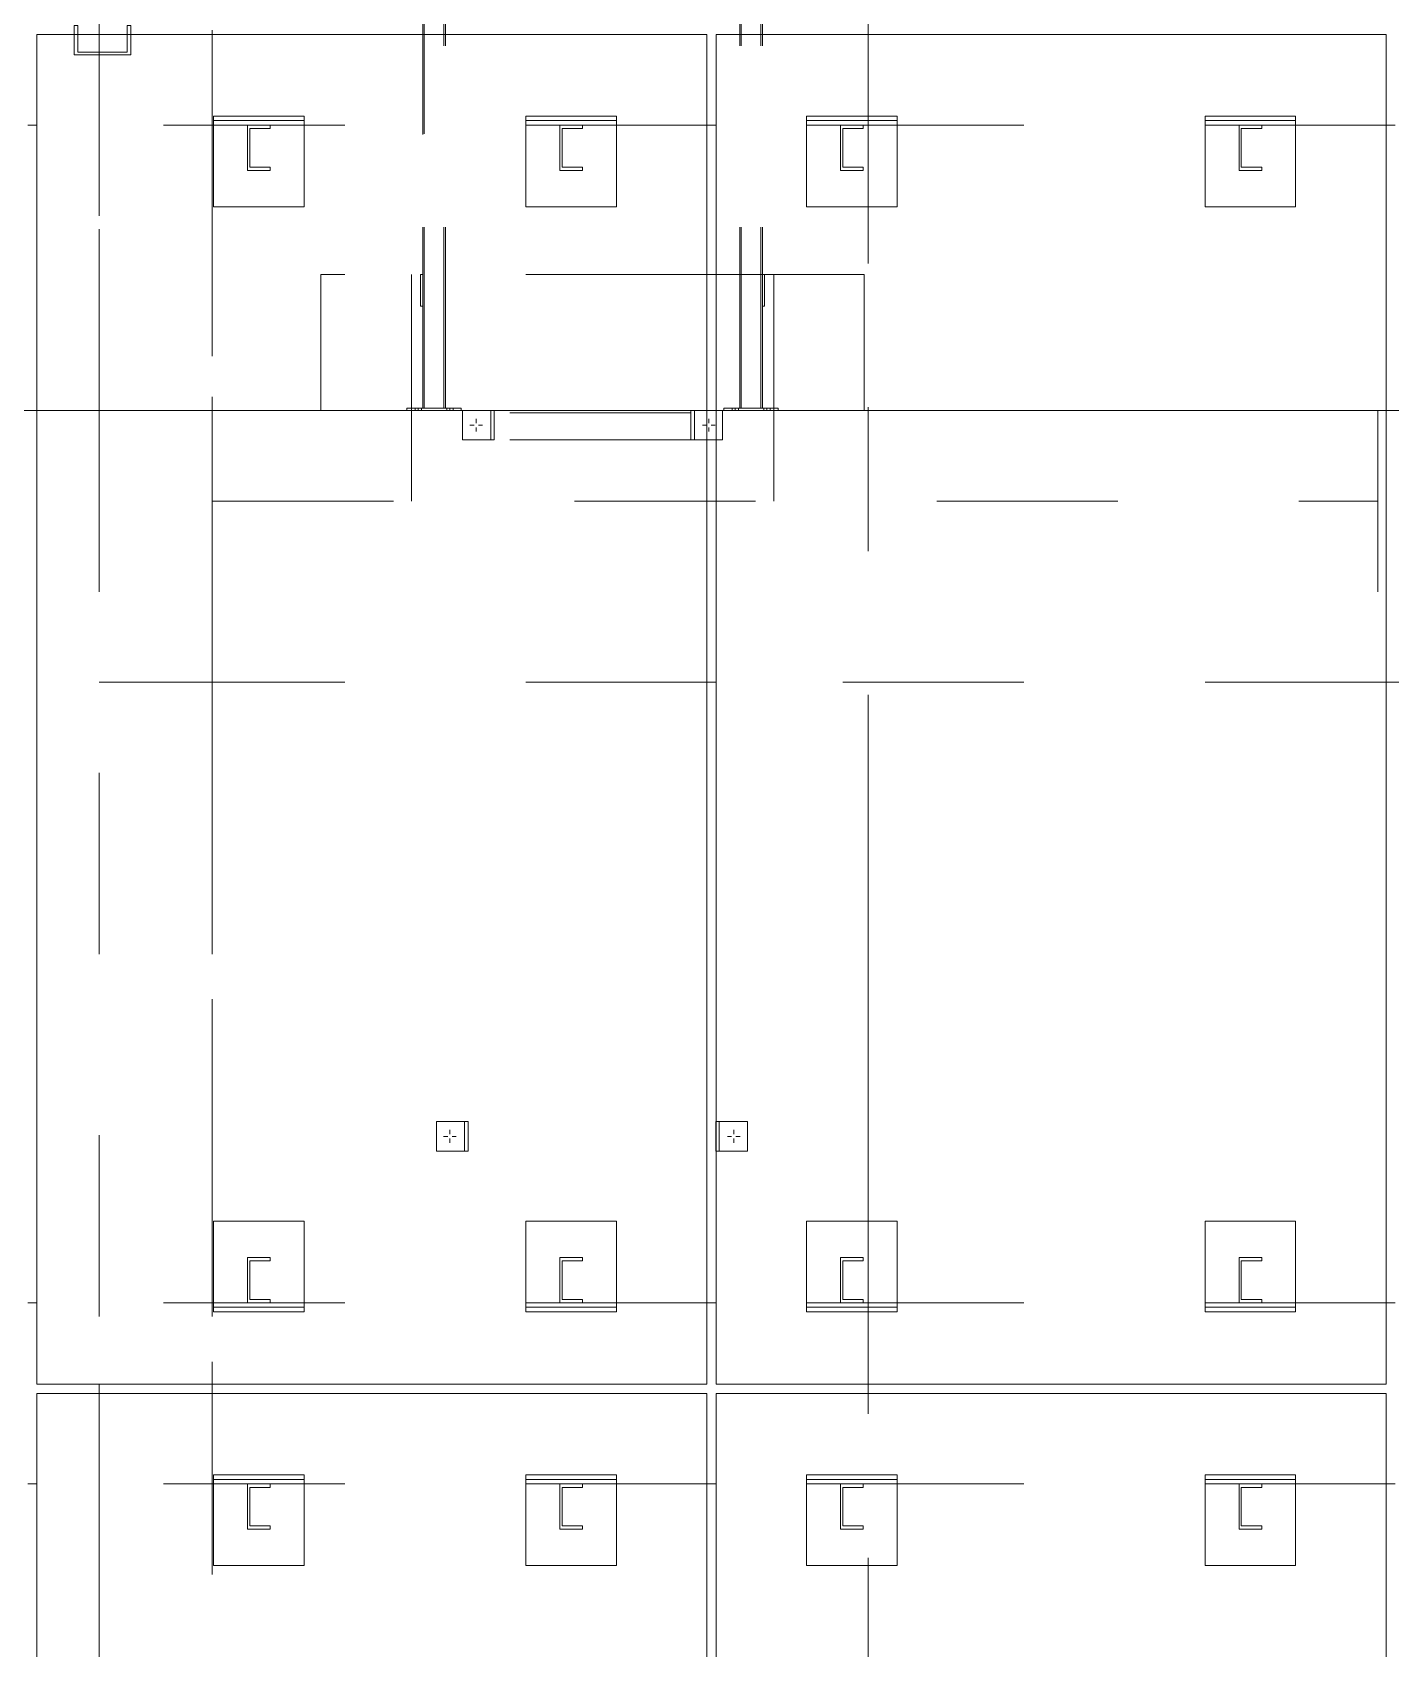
# Model space of a CAD drawing. Header units: millimetres. Extents: x 652937 to 1670132, y 1473552 to 2851037.
# Drawn here: x 663595.133 to 663598.133, y 1524462.309 to 1524465.878 of the extents above; entities that cross this region are included whole.
import ezdxf

# ---------------------------------------------------------------- set-up
doc = ezdxf.new("R2010")
doc.units = ezdxf.units.MM
doc.linetypes.add('XKITLINE00', pattern=[0])
doc.linetypes.add('XKITLINE02', pattern=[4, 2, -2])
for name, color, linetype, lineweight in [('Bolt', 7, 'Continuous', 0), ('Part', 7, 'Continuous', 0), ('S-GRID', 7, 'Continuous', 9)]:
    doc.layers.add(name, color=color, linetype=linetype, lineweight=lineweight)

# ---------------------------------------------------------------- blocks, each defined once
blk = doc.blocks.new('*A20131505')
at = {"layer": 'S-GRID', "color": 7, "linetype": 'XKITLINE00', "lineweight": 0}
for p, q in [((716.780443, 47.968115), (724.717943, 47.968115)), ((726.305443, 47.968115), (727.892943, 47.968115)), ((729.480443, 47.968115), (737.417943, 47.968115))]:
    blk.add_line(p, q, dxfattribs=at)
blk = doc.blocks.new('*A20151507')
at = {"layer": 'Part', "color": 7, "linetype": 'XKITLINE02', "lineweight": 0}
for p, q in [((725.977734, 51.118115), (726.227739, 51.118115)), ((725.977734, 50.618115), (725.977734, 51.118115)), ((725.977739, 50.618115), (725.977739, 51.118115)), ((726.227739, 51.080615), (726.002734, 51.080615)), ((726.002734, 50.655615), (726.002734, 51.080615)), ((726.002739, 50.655615), (726.002739, 51.080615)), ((726.227734, 51.080615), (726.227734, 51.118115)), ((726.227739, 51.118115), (726.227739, 51.080615)), ((726.227739, 50.618115), (725.977734, 50.618115)), ((726.002734, 50.655615), (726.227739, 50.655615)), ((726.227734, 50.618115), (726.227734, 50.655615)), ((726.227739, 50.655615), (726.227739, 50.618115))]:
    blk.add_line(p, q, dxfattribs=at)
blk = doc.blocks.new('*A20161508')
at = {"layer": 'Part', "color": 7, "linetype": 'XKITLINE02', "lineweight": 0}
for p, q in [((726.602741, 51.168115), (725.602735, 51.168115)), ((725.602735, 51.118115), (725.602735, 51.168115)), ((726.602741, 51.118115), (725.602735, 51.118115)), ((725.602741, 51.118115), (725.602741, 51.168115)), ((726.602735, 51.168115), (726.602741, 51.168115)), ((726.602735, 51.118115), (726.602735, 51.168115)), ((726.602741, 51.118115), (726.602735, 51.118115)), ((726.602741, 51.168115), (726.602741, 51.118115))]:
    blk.add_line(p, q, dxfattribs=at)
blk = doc.blocks.new('*A20491541')
at = {"layer": 'Part', "color": 7, "linetype": 'XKITLINE02', "lineweight": 0}
for p, q in [((738.459236, 47.968115), (725.589225, 47.968115)), ((725.589225, 47.968115), (725.589225, 46.968115)), ((727.789233, 47.968115), (727.789233, 46.968115)), ((731.789236, 47.968115), (731.789233, 47.968115)), ((731.789233, 46.968115), (731.789233, 47.968115)), ((738.459225, 46.968115), (738.459225, 47.968115)), ((725.589225, 46.968115), (738.459236, 46.968115))]:
    blk.add_line(p, q, dxfattribs=at)
blk = doc.blocks.new('*A20511543')
at = {"layer": 'Part', "color": 7, "linetype": 'XKITLINE02', "lineweight": 0}
for p, q in [((725.589236, 47.968115), (724.33923, 47.968115)), ((724.33923, 47.968115), (724.33923, 44.968115)), ((725.58923, 47.968115), (725.58923, 44.968115)), ((724.33923, 44.968115), (725.589236, 44.968115))]:
    blk.add_line(p, q, dxfattribs=at)
blk = doc.blocks.new('*A20571549')
at = {"layer": 'Part', "color": 7, "linetype": 'XKITLINE02', "lineweight": 0}
for p, q in [((739.709236, 47.968115), (738.459225, 47.968115)), ((738.459225, 47.968115), (738.459225, 44.968115)), ((739.709225, 44.968115), (739.709225, 47.968115)), ((739.709236, 44.968115), (738.459225, 44.968115))]:
    blk.add_line(p, q, dxfattribs=at)
blk = doc.blocks.new('*A20581550')
at = {"layer": 'Part', "color": 7, "linetype": 'XKITLINE02', "lineweight": 0}
for p, q in [((724.064249, 52.218115), (724.064223, 52.218115)), ((724.104223, 52.218115), (724.064223, 52.218115)), ((724.064223, 52.218115), (724.064223, 51.893115)), ((724.104249, 52.218115), (724.104223, 52.218115)), ((724.104223, 51.923115), (724.104223, 52.218115)), ((724.649249, 52.218115), (724.649223, 52.218115)), ((724.689223, 52.218115), (724.649223, 52.218115)), ((724.649223, 52.218115), (724.649223, 51.923115)), ((724.689249, 52.218115), (724.689223, 52.218115)), ((724.689223, 51.893115), (724.689223, 52.218115)), ((724.104249, 51.923115), (724.104223, 51.923115)), ((724.649223, 51.923115), (724.104223, 51.923115)), ((724.649249, 51.923115), (724.649223, 51.923115)), ((724.064249, 51.893115), (724.064223, 51.893115)), ((724.064223, 51.893115), (724.689223, 51.893115)), ((724.689249, 51.893115), (724.689223, 51.893115))]:
    blk.add_line(p, q, dxfattribs=at)
blk = doc.blocks.new('*A22321723')
at = {"layer": 'S-GRID', "color": 7, "linetype": 'XKITLINE00', "lineweight": 0}
for p, q in [((732.834214, 49.591279), (732.834214, 57.528779)), ((732.834214, 46.416279), (732.834214, 48.003779)), ((732.834214, 36.891279), (732.834214, 44.828779)), ((732.834214, 33.716279), (732.834214, 35.303779))]:
    blk.add_line(p, q, dxfattribs=at)
blk = doc.blocks.new('*A22341725')
at = {"layer": 'Part', "color": 7, "linetype": 'XKITLINE00', "lineweight": 0}
for p, q in [((731.152687, 52.118115), (731.152682, 52.118115)), ((731.152682, 52.118115), (738.552687, 52.118115)), ((731.152682, 37.218115), (731.152682, 52.118115)), ((738.552682, 37.218115), (738.552682, 52.118115)), ((738.552682, 37.218115), (731.152682, 37.218115)), ((731.152687, 37.118115), (731.152682, 37.118115)), ((731.152682, 37.118115), (738.552687, 37.118115)), ((731.152682, 22.218115), (731.152682, 37.118115)), ((738.552687, 37.218115), (738.552682, 37.218115)), ((738.552682, 22.218115), (738.552682, 37.118115))]:
    blk.add_line(p, q, dxfattribs=at)
at = {"layer": 'Part', "color": 7, "linetype": 'XKITLINE02', "lineweight": 0}
for p, q in [((731.152687, 37.218115), (731.152687, 52.118115)), ((738.552687, 52.118115), (738.552687, 37.218115)), ((731.152687, 22.218115), (731.152687, 37.118115)), ((738.552682, 37.218115), (738.552687, 37.218115)), ((738.552687, 37.118115), (738.552687, 22.218115))]:
    blk.add_line(p, q, dxfattribs=at)
blk = doc.blocks.new('*A22361727')
at = {"layer": 'Part', "color": 7, "linetype": 'XKITLINE02', "lineweight": 0}
for p, q in [((725.589217, 44.968115), (725.589217, 47.968115)), ((725.589217, 47.968115), (725.589225, 47.968115)), ((731.052661, 47.968115), (725.589217, 47.968115)), ((725.589225, 47.968115), (725.589225, 44.968115)), ((738.552682, 47.968115), (731.152682, 47.968115)), ((725.589225, 44.968115), (725.589217, 44.968115)), ((731.052661, 44.968115), (725.589217, 44.968115)), ((738.552682, 44.968115), (731.152682, 44.968115))]:
    blk.add_line(p, q, dxfattribs=at)
at = {"layer": 'Part', "color": 7, "linetype": 'XKITLINE00', "lineweight": 0}
for p, q in [((731.152682, 47.968115), (731.052661, 47.968115)), ((738.652682, 47.968115), (738.552682, 47.968115)), ((731.152682, 44.968115), (731.052661, 44.968115)), ((738.652682, 44.968115), (738.552682, 44.968115))]:
    blk.add_line(p, q, dxfattribs=at)
blk = doc.blocks.new('*A22371728')
at = {"layer": 'Part', "color": 7, "linetype": 'XKITLINE00', "lineweight": 0}
for p, q in [((723.652666, 52.118115), (723.652661, 52.118115)), ((723.652661, 52.118115), (731.052661, 52.118115)), ((723.652661, 52.118115), (723.652661, 37.218115)), ((731.052661, 52.118115), (731.052666, 52.118115)), ((731.052661, 52.118115), (731.052661, 37.218115)), ((723.652661, 37.218115), (723.652666, 37.218115)), ((731.052661, 37.218115), (723.652661, 37.218115)), ((723.652666, 37.118115), (723.652661, 37.118115)), ((723.652661, 37.118115), (731.052661, 37.118115)), ((723.652661, 37.118115), (723.652661, 25.718115)), ((731.052666, 37.218115), (731.052661, 37.218115)), ((731.052661, 37.118115), (731.052666, 37.118115)), ((731.052661, 37.118115), (731.052661, 25.718115))]:
    blk.add_line(p, q, dxfattribs=at)
at = {"layer": 'Part', "color": 7, "linetype": 'XKITLINE02', "lineweight": 0}
for p, q in [((723.652666, 37.218115), (723.652666, 52.118115)), ((731.052666, 52.118115), (731.052661, 52.118115)), ((731.052666, 52.118115), (731.052666, 37.218115)), ((723.652666, 25.718115), (723.652666, 37.118115)), ((731.052666, 37.218115), (731.052661, 37.218115)), ((731.052666, 37.118115), (731.052661, 37.118115)), ((731.052666, 37.118115), (731.052666, 25.718115))]:
    blk.add_line(p, q, dxfattribs=at)
blk = doc.blocks.new('*A22391730')
at = {"layer": 'Part', "color": 7, "linetype": 'XKITLINE00', "lineweight": 0}
for p, q in [((723.652661, 38.118115), (723.552661, 38.118115)), ((731.152682, 38.118115), (731.052661, 38.118115)), ((738.652682, 38.118115), (738.552682, 38.118115)), ((723.652661, 36.118115), (723.552661, 36.118115)), ((731.152682, 36.118115), (731.052661, 36.118115)), ((738.652682, 36.118115), (738.552682, 36.118115))]:
    blk.add_line(p, q, dxfattribs=at)
at = {"layer": 'Part', "color": 7, "linetype": 'XKITLINE02', "lineweight": 0}
for p, q in [((731.052661, 38.118115), (723.652661, 38.118115)), ((738.552682, 38.118115), (731.152682, 38.118115)), ((731.052661, 36.118115), (723.652661, 36.118115)), ((738.552682, 36.118115), (731.152682, 36.118115))]:
    blk.add_line(p, q, dxfattribs=at)
blk = doc.blocks.new('*A22411732')
at = {"layer": 'Part', "color": 7, "linetype": 'XKITLINE00', "lineweight": 0}
for p, q in [((723.552661, 51.118115), (723.652661, 51.118115)), ((731.152682, 51.118115), (731.052661, 51.118115)), ((738.652682, 51.118115), (738.552682, 51.118115))]:
    blk.add_line(p, q, dxfattribs=at)
at = {"layer": 'Part', "color": 7, "linetype": 'XKITLINE02', "lineweight": 0}
for p, q in [((731.052661, 51.118115), (723.652661, 51.118115)), ((738.552682, 51.118115), (731.152682, 51.118115))]:
    blk.add_line(p, q, dxfattribs=at)
blk = doc.blocks.new('*A22511742')
at = {"layer": 'Part', "color": 7, "linetype": 'XKITLINE02', "lineweight": 0}
for p, q in [((730.874211, 47.968115), (730.874208, 47.968115)), ((730.874208, 47.968115), (731.224208, 47.968115)), ((730.874208, 47.643115), (730.874208, 47.968115)), ((730.914208, 47.968115), (730.914208, 47.643115)), ((731.224208, 47.968115), (731.224208, 47.643115)), ((731.224208, 47.643115), (731.224208, 47.968115)), ((731.224208, 47.643115), (730.874208, 47.643115)), ((730.914211, 47.643115), (730.914208, 47.643115))]:
    blk.add_line(p, q, dxfattribs=at)
blk = doc.blocks.new('*A22521743')
at = {"layer": 'Part', "color": 7, "linetype": 'XKITLINE02', "lineweight": 0}
for p, q in [((728.704261, 47.968115), (728.354258, 47.968115)), ((728.354258, 47.968115), (728.354258, 47.643115)), ((728.354258, 47.643115), (728.354258, 47.968115)), ((728.664261, 47.968115), (728.664258, 47.968115)), ((728.664258, 47.643115), (728.664258, 47.968115)), ((728.704258, 47.968115), (728.704258, 47.643115)), ((728.704258, 47.643115), (728.354258, 47.643115)), ((728.704261, 47.643115), (728.704258, 47.643115))]:
    blk.add_line(p, q, dxfattribs=at)
blk = doc.blocks.new('*A22531744')
at = {"layer": 'Part', "color": 7, "linetype": 'XKITLINE02', "lineweight": 0}
for p, q in [((728.704258, 47.968115), (728.704258, 47.643115)), ((730.874261, 47.968115), (728.704258, 47.968115)), ((730.874261, 47.943115), (728.704258, 47.943115)), ((730.874258, 47.968115), (730.874258, 47.643115)), ((730.874258, 47.643115), (728.704258, 47.643115))]:
    blk.add_line(p, q, dxfattribs=at)
blk = doc.blocks.new('*A22541745')
at = {"layer": 'Bolt', "color": 7, "linetype": 'XKITLINE00', "lineweight": 0}
for p, q in [((731.074208, 47.875615), (731.074208, 47.828995)), ((731.004208, 47.805615), (731.050828, 47.805615)), ((731.074208, 47.735615), (731.074208, 47.782235)), ((731.144208, 47.805615), (731.097588, 47.805615))]:
    blk.add_line(p, q, dxfattribs=at)
blk = doc.blocks.new('*A22551746')
at = {"layer": 'Bolt', "color": 7, "linetype": 'XKITLINE00', "lineweight": 0}
for p, q in [((728.504258, 47.875615), (728.504258, 47.828995)), ((728.434258, 47.805615), (728.480878, 47.805615)), ((728.504258, 47.735615), (728.504258, 47.782235)), ((728.574258, 47.805615), (728.527638, 47.805615))]:
    blk.add_line(p, q, dxfattribs=at)
blk = doc.blocks.new('*A22641755')
at = {"layer": 'Part', "color": 7, "linetype": 'XKITLINE02', "lineweight": 0}
for p, q in [((731.414778, 47.993115), (731.414778, 53.118109)), ((731.414778, 53.118109), (731.664778, 53.118109)), ((731.41478, 53.014522), (731.414778, 53.118109)), ((731.41478, 47.993115), (731.41478, 53.014522)), ((731.66478, 53.014522), (731.41478, 53.014522)), ((731.430778, 47.993115), (731.430778, 53.111479)), ((731.430778, 53.111479), (731.43078, 53.021151)), ((731.648778, 53.111479), (731.430778, 53.111479)), ((731.43078, 47.993115), (731.43078, 53.021151)), ((731.43078, 53.021151), (731.64878, 53.021151)), ((731.648778, 47.993115), (731.648778, 53.111479)), ((731.64878, 53.021151), (731.648778, 53.111479)), ((731.64878, 47.993115), (731.64878, 53.021151)), ((731.664778, 47.993115), (731.664778, 53.118109)), ((731.664778, 53.118109), (731.66478, 53.014522)), ((731.66478, 47.993115), (731.66478, 53.014522)), ((731.66478, 47.993115), (731.414778, 47.993115))]:
    blk.add_line(p, q, dxfattribs=at)
blk = doc.blocks.new('*A22711762')
at = {"layer": 'Part', "color": 7, "linetype": 'XKITLINE02', "lineweight": 0}
for p, q in [((733.152719, 51.218115), (732.152716, 51.218115)), ((732.152716, 51.218115), (732.152716, 50.218115)), ((732.152719, 50.218115), (732.152719, 51.218115)), ((733.152716, 50.218115), (733.152716, 51.218115)), ((733.152719, 50.218115), (733.152719, 51.218115)), ((732.152716, 50.218115), (733.152719, 50.218115))]:
    blk.add_line(p, q, dxfattribs=at)
blk = doc.blocks.new('*A22721763')
at = {"layer": 'Part', "color": 7, "linetype": 'XKITLINE02', "lineweight": 0}
for p, q in [((737.552719, 51.218115), (736.552716, 51.218115)), ((736.552716, 51.218115), (736.552716, 50.218115)), ((736.552719, 50.218115), (736.552719, 51.218115)), ((737.552716, 50.218115), (737.552716, 51.218115)), ((737.552719, 50.218115), (737.552719, 51.218115)), ((736.552716, 50.218115), (737.552719, 50.218115))]:
    blk.add_line(p, q, dxfattribs=at)
blk = doc.blocks.new('*A22731764')
at = {"layer": 'Part', "color": 7, "linetype": 'XKITLINE02', "lineweight": 0}
for p, q in [((733.152741, 51.168115), (732.152735, 51.168115)), ((732.152735, 51.118115), (732.152735, 51.168115)), ((733.152741, 51.118115), (732.152735, 51.118115)), ((732.152741, 51.118115), (732.152741, 51.168115)), ((733.152735, 51.168115), (733.152741, 51.168115)), ((733.152735, 51.118115), (733.152735, 51.168115)), ((733.152741, 51.118115), (733.152735, 51.118115)), ((733.152741, 51.168115), (733.152741, 51.118115))]:
    blk.add_line(p, q, dxfattribs=at)
blk = doc.blocks.new('*A22741765')
at = {"layer": 'Part', "color": 7, "linetype": 'XKITLINE02', "lineweight": 0}
for p, q in [((737.552741, 51.168115), (736.552735, 51.168115)), ((736.552735, 51.118115), (736.552735, 51.168115)), ((737.552741, 51.118115), (736.552735, 51.118115)), ((736.552741, 51.118115), (736.552741, 51.168115)), ((737.552735, 51.168115), (737.552741, 51.168115)), ((737.552735, 51.118115), (737.552735, 51.168115)), ((737.552741, 51.118115), (737.552735, 51.118115)), ((737.552741, 51.168115), (737.552741, 51.118115))]:
    blk.add_line(p, q, dxfattribs=at)
blk = doc.blocks.new('*A22751766')
at = {"layer": 'Part', "color": 7, "linetype": 'XKITLINE02', "lineweight": 0}
for p, q in [((732.527734, 51.118115), (732.777739, 51.118115)), ((732.527734, 50.618115), (732.527734, 51.118115)), ((732.527739, 50.618115), (732.527739, 51.118115)), ((732.777739, 51.080615), (732.552734, 51.080615)), ((732.552734, 50.655615), (732.552734, 51.080615)), ((732.552739, 50.655615), (732.552739, 51.080615)), ((732.777734, 51.080615), (732.777734, 51.118115)), ((732.777739, 51.118115), (732.777739, 51.080615)), ((732.777739, 50.618115), (732.527734, 50.618115)), ((732.552734, 50.655615), (732.777739, 50.655615)), ((732.777734, 50.618115), (732.777734, 50.655615)), ((732.777739, 50.655615), (732.777739, 50.618115))]:
    blk.add_line(p, q, dxfattribs=at)
blk = doc.blocks.new('*A22761767')
at = {"layer": 'Part', "color": 7, "linetype": 'XKITLINE02', "lineweight": 0}
for p, q in [((736.927734, 51.118115), (737.177739, 51.118115)), ((736.927734, 50.618115), (736.927734, 51.118115)), ((736.927739, 50.618115), (736.927739, 51.118115)), ((737.177739, 51.080615), (736.952734, 51.080615)), ((736.952734, 50.655615), (736.952734, 51.080615)), ((736.952739, 50.655615), (736.952739, 51.080615)), ((737.177734, 51.080615), (737.177734, 51.118115)), ((737.177739, 51.118115), (737.177739, 51.080615)), ((737.177739, 50.618115), (736.927734, 50.618115)), ((736.952734, 50.655615), (737.177739, 50.655615)), ((737.177734, 50.618115), (737.177734, 50.655615)), ((737.177739, 50.655615), (737.177739, 50.618115))]:
    blk.add_line(p, q, dxfattribs=at)
blk = doc.blocks.new('*A22801771')
at = {"layer": 'Part', "color": 7, "linetype": 'XKITLINE02', "lineweight": 0}
for p, q in [((730.052719, 51.218115), (729.052716, 51.218115)), ((729.052716, 51.218115), (729.052716, 50.218115)), ((729.052719, 50.218115), (729.052719, 51.218115)), ((730.052716, 50.218115), (730.052716, 51.218115)), ((730.052719, 50.218115), (730.052719, 51.218115)), ((729.052716, 50.218115), (730.052719, 50.218115))]:
    blk.add_line(p, q, dxfattribs=at)
blk = doc.blocks.new('*A22811772')
at = {"layer": 'Part', "color": 7, "linetype": 'XKITLINE02', "lineweight": 0}
for p, q in [((729.427734, 51.118115), (729.677739, 51.118115)), ((729.427734, 50.618115), (729.427734, 51.118115)), ((729.427739, 50.618115), (729.427739, 51.118115)), ((729.677739, 51.080615), (729.452734, 51.080615)), ((729.452734, 50.655615), (729.452734, 51.080615)), ((729.452739, 50.655615), (729.452739, 51.080615)), ((729.677734, 51.080615), (729.677734, 51.118115)), ((729.677739, 51.118115), (729.677739, 51.080615)), ((729.677739, 50.618115), (729.427734, 50.618115)), ((729.452734, 50.655615), (729.677739, 50.655615)), ((729.677734, 50.618115), (729.677734, 50.655615)), ((729.677739, 50.655615), (729.677739, 50.618115))]:
    blk.add_line(p, q, dxfattribs=at)
blk = doc.blocks.new('*A22821773')
at = {"layer": 'Part', "color": 7, "linetype": 'XKITLINE02', "lineweight": 0}
for p, q in [((730.052741, 51.168115), (729.052735, 51.168115)), ((729.052735, 51.118115), (729.052735, 51.168115)), ((730.052741, 51.118115), (729.052735, 51.118115)), ((729.052741, 51.118115), (729.052741, 51.168115)), ((730.052735, 51.168115), (730.052741, 51.168115)), ((730.052735, 51.118115), (730.052735, 51.168115)), ((730.052741, 51.118115), (730.052735, 51.118115)), ((730.052741, 51.168115), (730.052741, 51.118115))]:
    blk.add_line(p, q, dxfattribs=at)
blk = doc.blocks.new('*A22851776')
at = {"layer": 'Part', "color": 7, "linetype": 'XKITLINE02', "lineweight": 0}
for p, q in [((724.33923, 47.968115), (724.33923, 66.568115)), ((725.58923, 66.568115), (725.58923, 47.968115)), ((724.339217, 52.118115), (724.339217, 47.968115)), ((725.589217, 52.118115), (725.589217, 47.968115)), ((725.58923, 47.968115), (724.339217, 47.968115)), ((725.589217, 47.968115), (725.58923, 47.968115))]:
    blk.add_line(p, q, dxfattribs=at)
at = {"layer": 'Part', "color": 7, "linetype": 'XKITLINE00', "lineweight": 0}
for p, q in [((724.339217, 52.168115), (724.339217, 52.118115)), ((725.589217, 52.168115), (725.589217, 52.118115))]:
    blk.add_line(p, q, dxfattribs=at)
blk = doc.blocks.new('*A22861777')
at = {"layer": 'Part', "color": 7, "linetype": 'XKITLINE02', "lineweight": 0}
for p, q in [((725.58923, 47.968115), (724.339217, 47.968115)), ((724.339217, 47.968115), (724.339217, 37.218115)), ((724.33923, 47.968115), (724.33923, 31.468115)), ((725.589217, 47.968115), (725.589217, 37.218115)), ((725.58923, 31.468115), (725.58923, 47.968115)), ((724.339217, 37.118115), (724.339217, 31.468115)), ((725.589217, 37.118115), (725.589217, 31.468115)), ((725.58923, 31.468115), (724.339217, 31.468115))]:
    blk.add_line(p, q, dxfattribs=at)
at = {"layer": 'Part', "color": 7, "linetype": 'XKITLINE00', "lineweight": 0}
for p, q in [((724.339217, 37.218115), (724.339217, 37.118115)), ((725.589217, 37.218115), (725.589217, 37.118115))]:
    blk.add_line(p, q, dxfattribs=at)
blk = doc.blocks.new('*A22911782')
at = {"layer": 'Part', "color": 7, "linetype": 'XKITLINE02', "lineweight": 0}
for p, q in [((727.739272, 47.993115), (727.739268, 47.993115)), ((727.739268, 47.993115), (728.339272, 47.993115)), ((727.739268, 47.993115), (727.739268, 47.968115)), ((727.739268, 47.968115), (727.739272, 47.968115)), ((727.739268, 47.968115), (728.339272, 47.968115)), ((727.739272, 47.968115), (727.739272, 47.993115)), ((728.339268, 47.968115), (728.339268, 47.993115)), ((728.339272, 47.968115), (728.339272, 47.993115))]:
    blk.add_line(p, q, dxfattribs=at)
blk = doc.blocks.new('*A22921783')
at = {"layer": 'Part', "color": 7, "linetype": 'XKITLINE02', "lineweight": 0}
for p, q in [((728.414454, 40.118115), (728.064451, 40.118115)), ((728.064451, 40.118115), (728.064451, 39.793115)), ((728.064451, 39.793115), (728.064451, 40.118115)), ((728.374454, 40.118115), (728.374451, 40.118115)), ((728.374451, 39.793115), (728.374451, 40.118115)), ((728.414451, 40.118115), (728.414451, 39.793115)), ((728.414451, 39.793115), (728.064451, 39.793115)), ((728.414454, 39.793115), (728.414451, 39.793115))]:
    blk.add_line(p, q, dxfattribs=at)
blk = doc.blocks.new('*A22931784')
at = {"layer": 'Bolt', "color": 7, "linetype": 'XKITLINE02', "lineweight": 0}
for p, q in [((727.829269, 47.993115), (727.829269, 47.968115)), ((727.829271, 47.993115), (727.829271, 47.968115)), ((727.864269, 47.993115), (727.864269, 47.968115)), ((727.864272, 47.993115), (727.864272, 47.968115)), ((727.899269, 47.993115), (727.899269, 47.968115)), ((727.899272, 47.993115), (727.899272, 47.968115)), ((728.179269, 47.993115), (728.179269, 47.968115)), ((728.179271, 47.993115), (728.179271, 47.968115)), ((728.214269, 47.993115), (728.214269, 47.968115)), ((728.214272, 47.993115), (728.214272, 47.968115)), ((728.249269, 47.993115), (728.249269, 47.968115)), ((728.249272, 47.993115), (728.249272, 47.968115))]:
    blk.add_line(p, q, dxfattribs=at)
blk = doc.blocks.new('*A22941785')
at = {"layer": 'Bolt', "color": 7, "linetype": 'XKITLINE00', "lineweight": 0}
for p, q in [((728.214451, 40.025615), (728.214451, 39.978995)), ((728.144451, 39.955615), (728.191071, 39.955615)), ((728.214451, 39.885615), (728.214451, 39.932235)), ((728.284451, 39.955615), (728.237831, 39.955615))]:
    blk.add_line(p, q, dxfattribs=at)
blk = doc.blocks.new('*A22961787')
at = {"layer": 'Part', "color": 7, "linetype": 'XKITLINE02', "lineweight": 0}
for p, q in [((727.91427, 47.993115), (727.91427, 53.118109)), ((727.91427, 53.118109), (728.16427, 53.118109)), ((727.914271, 53.014522), (727.91427, 53.118109)), ((727.914271, 53.014522), (727.914271, 47.993115)), ((728.164271, 53.014522), (727.914271, 53.014522)), ((727.93027, 47.993115), (727.93027, 53.111479)), ((727.93027, 53.111479), (727.930271, 53.021151)), ((728.14827, 53.111479), (727.93027, 53.111479)), ((727.930271, 53.021151), (727.930271, 47.993115)), ((727.930271, 53.021151), (728.148271, 53.021151)), ((728.14827, 47.993115), (728.14827, 53.111479)), ((728.148271, 53.021151), (728.14827, 53.111479)), ((728.148271, 47.993115), (728.148271, 53.021151)), ((728.16427, 47.993115), (728.16427, 53.118109)), ((728.16427, 53.118109), (728.164271, 53.014522)), ((728.164271, 47.993115), (728.164271, 53.014522)), ((728.164271, 47.993115), (727.91427, 47.993115))]:
    blk.add_line(p, q, dxfattribs=at)
blk = doc.blocks.new('*A23001791')
at = {"layer": 'Part', "color": 7, "linetype": 'XKITLINE02', "lineweight": 0}
for p, q in [((726.602719, 51.218115), (725.602716, 51.218115)), ((725.602716, 51.218115), (725.602716, 50.218115)), ((725.602719, 50.218115), (725.602719, 51.218115)), ((726.602716, 50.218115), (726.602716, 51.218115)), ((726.602719, 50.218115), (726.602719, 51.218115)), ((725.602716, 50.218115), (726.602719, 50.218115))]:
    blk.add_line(p, q, dxfattribs=at)
blk = doc.blocks.new('*A23161807')
at = {"layer": 'Part', "color": 7, "linetype": 'XKITLINE02', "lineweight": 0}
for p, q in [((726.602719, 36.218115), (725.602716, 36.218115)), ((725.602716, 36.218115), (725.602716, 35.218115)), ((725.602719, 35.218115), (725.602719, 36.218115)), ((726.602716, 35.218115), (726.602716, 36.218115)), ((726.602719, 35.218115), (726.602719, 36.218115)), ((725.602716, 35.218115), (726.602719, 35.218115))]:
    blk.add_line(p, q, dxfattribs=at)
blk = doc.blocks.new('*A23171808')
at = {"layer": 'Part', "color": 7, "linetype": 'XKITLINE02', "lineweight": 0}
for p, q in [((726.602741, 36.168115), (725.602735, 36.168115)), ((725.602735, 36.118115), (725.602735, 36.168115)), ((726.602741, 36.118115), (725.602735, 36.118115)), ((725.602741, 36.118115), (725.602741, 36.168115)), ((726.602735, 36.168115), (726.602741, 36.168115)), ((726.602735, 36.118115), (726.602735, 36.168115)), ((726.602741, 36.118115), (726.602735, 36.118115)), ((726.602741, 36.168115), (726.602741, 36.118115))]:
    blk.add_line(p, q, dxfattribs=at)
blk = doc.blocks.new('*A23481839')
at = {"layer": 'Part', "color": 7, "linetype": 'XKITLINE02', "lineweight": 0}
for p, q in [((737.552719, 39.018115), (736.552716, 39.018115)), ((736.552716, 39.018115), (736.552716, 38.018115)), ((736.552719, 38.018115), (736.552719, 39.018115)), ((737.552716, 38.018115), (737.552716, 39.018115)), ((737.552719, 38.018115), (737.552719, 39.018115)), ((736.552716, 38.018115), (737.552719, 38.018115))]:
    blk.add_line(p, q, dxfattribs=at)
blk = doc.blocks.new('*A23491840')
at = {"layer": 'Part', "color": 7, "linetype": 'XKITLINE02', "lineweight": 0}
for p, q in [((736.927734, 38.618115), (737.177739, 38.618115)), ((736.927734, 38.118115), (736.927734, 38.618115)), ((736.927739, 38.118115), (736.927739, 38.618115)), ((737.177739, 38.580615), (736.952734, 38.580615)), ((736.952734, 38.155615), (736.952734, 38.580615)), ((736.952739, 38.155615), (736.952739, 38.580615)), ((737.177734, 38.580615), (737.177734, 38.618115)), ((737.177739, 38.618115), (737.177739, 38.580615)), ((737.177739, 38.118115), (736.927734, 38.118115)), ((736.952734, 38.155615), (737.177739, 38.155615)), ((737.177734, 38.118115), (737.177734, 38.155615)), ((737.177739, 38.155615), (737.177739, 38.118115))]:
    blk.add_line(p, q, dxfattribs=at)
blk = doc.blocks.new('*A23501841')
at = {"layer": 'Part', "color": 7, "linetype": 'XKITLINE02', "lineweight": 0}
for p, q in [((737.552741, 38.118115), (736.552735, 38.118115)), ((736.552735, 38.068115), (736.552735, 38.118115)), ((737.552741, 38.068115), (736.552735, 38.068115)), ((736.552741, 38.068115), (736.552741, 38.118115)), ((737.552735, 38.118115), (737.552741, 38.118115)), ((737.552735, 38.068115), (737.552735, 38.118115)), ((737.552741, 38.068115), (737.552735, 38.068115)), ((737.552741, 38.118115), (737.552741, 38.068115))]:
    blk.add_line(p, q, dxfattribs=at)
blk = doc.blocks.new('*A23511842')
at = {"layer": 'Part', "color": 7, "linetype": 'XKITLINE02', "lineweight": 0}
for p, q in [((733.152719, 39.018115), (732.152716, 39.018115)), ((732.152716, 39.018115), (732.152716, 38.018115)), ((732.152719, 38.018115), (732.152719, 39.018115)), ((733.152716, 38.018115), (733.152716, 39.018115)), ((733.152719, 38.018115), (733.152719, 39.018115)), ((732.152716, 38.018115), (733.152719, 38.018115))]:
    blk.add_line(p, q, dxfattribs=at)
blk = doc.blocks.new('*A23521843')
at = {"layer": 'Part', "color": 7, "linetype": 'XKITLINE02', "lineweight": 0}
for p, q in [((732.527734, 38.618115), (732.777739, 38.618115)), ((732.527734, 38.118115), (732.527734, 38.618115)), ((732.527739, 38.118115), (732.527739, 38.618115)), ((732.777739, 38.580615), (732.552734, 38.580615)), ((732.552734, 38.155615), (732.552734, 38.580615)), ((732.552739, 38.155615), (732.552739, 38.580615)), ((732.777734, 38.580615), (732.777734, 38.618115)), ((732.777739, 38.618115), (732.777739, 38.580615)), ((732.777739, 38.118115), (732.527734, 38.118115)), ((732.552734, 38.155615), (732.777739, 38.155615)), ((732.777734, 38.118115), (732.777734, 38.155615)), ((732.777739, 38.155615), (732.777739, 38.118115))]:
    blk.add_line(p, q, dxfattribs=at)
blk = doc.blocks.new('*A23531844')
at = {"layer": 'Part', "color": 7, "linetype": 'XKITLINE02', "lineweight": 0}
for p, q in [((729.427734, 38.618115), (729.677739, 38.618115)), ((729.427734, 38.118115), (729.427734, 38.618115)), ((729.427739, 38.118115), (729.427739, 38.618115)), ((729.677739, 38.580615), (729.452734, 38.580615)), ((729.452734, 38.155615), (729.452734, 38.580615)), ((729.452739, 38.155615), (729.452739, 38.580615)), ((729.677734, 38.580615), (729.677734, 38.618115)), ((729.677739, 38.618115), (729.677739, 38.580615)), ((729.677739, 38.118115), (729.427734, 38.118115)), ((729.452734, 38.155615), (729.677739, 38.155615)), ((729.677734, 38.118115), (729.677734, 38.155615)), ((729.677739, 38.155615), (729.677739, 38.118115))]:
    blk.add_line(p, q, dxfattribs=at)
blk = doc.blocks.new('*A23541845')
at = {"layer": 'Part', "color": 7, "linetype": 'XKITLINE02', "lineweight": 0}
for p, q in [((730.052719, 39.018115), (729.052716, 39.018115)), ((729.052716, 39.018115), (729.052716, 38.018115)), ((729.052719, 38.018115), (729.052719, 39.018115)), ((730.052716, 38.018115), (730.052716, 39.018115)), ((730.052719, 38.018115), (730.052719, 39.018115)), ((729.052716, 38.018115), (730.052719, 38.018115))]:
    blk.add_line(p, q, dxfattribs=at)
blk = doc.blocks.new('*A23551846')
at = {"layer": 'Part', "color": 7, "linetype": 'XKITLINE02', "lineweight": 0}
for p, q in [((733.152741, 38.118115), (732.152735, 38.118115)), ((732.152735, 38.068115), (732.152735, 38.118115)), ((733.152741, 38.068115), (732.152735, 38.068115)), ((732.152741, 38.068115), (732.152741, 38.118115)), ((733.152735, 38.118115), (733.152741, 38.118115)), ((733.152735, 38.068115), (733.152735, 38.118115)), ((733.152741, 38.068115), (733.152735, 38.068115)), ((733.152741, 38.118115), (733.152741, 38.068115))]:
    blk.add_line(p, q, dxfattribs=at)
blk = doc.blocks.new('*A23561847')
at = {"layer": 'Part', "color": 7, "linetype": 'XKITLINE02', "lineweight": 0}
for p, q in [((730.052741, 38.118115), (729.052735, 38.118115)), ((729.052735, 38.068115), (729.052735, 38.118115)), ((730.052741, 38.068115), (729.052735, 38.068115)), ((729.052741, 38.068115), (729.052741, 38.118115)), ((730.052735, 38.118115), (730.052741, 38.118115)), ((730.052735, 38.068115), (730.052735, 38.118115)), ((730.052741, 38.068115), (730.052735, 38.068115)), ((730.052741, 38.118115), (730.052741, 38.068115))]:
    blk.add_line(p, q, dxfattribs=at)
blk = doc.blocks.new('*A23571848')
at = {"layer": 'Part', "color": 7, "linetype": 'XKITLINE02', "lineweight": 0}
for p, q in [((725.977734, 38.618115), (726.227739, 38.618115)), ((725.977734, 38.118115), (725.977734, 38.618115)), ((725.977739, 38.118115), (725.977739, 38.618115)), ((726.227739, 38.580615), (726.002734, 38.580615)), ((726.002734, 38.155615), (726.002734, 38.580615)), ((726.002739, 38.155615), (726.002739, 38.580615)), ((726.227734, 38.580615), (726.227734, 38.618115)), ((726.227739, 38.618115), (726.227739, 38.580615)), ((726.227739, 38.118115), (725.977734, 38.118115)), ((726.002734, 38.155615), (726.227739, 38.155615)), ((726.227734, 38.118115), (726.227734, 38.155615)), ((726.227739, 38.155615), (726.227739, 38.118115))]:
    blk.add_line(p, q, dxfattribs=at)
blk = doc.blocks.new('*A23611852')
at = {"layer": 'Part', "color": 7, "linetype": 'XKITLINE02', "lineweight": 0}
for p, q in [((726.602719, 39.018115), (725.602716, 39.018115)), ((725.602716, 39.018115), (725.602716, 38.018115)), ((725.602719, 38.018115), (725.602719, 39.018115)), ((726.602716, 38.018115), (726.602716, 39.018115)), ((726.602719, 38.018115), (726.602719, 39.018115)), ((725.602716, 38.018115), (726.602719, 38.018115))]:
    blk.add_line(p, q, dxfattribs=at)
blk = doc.blocks.new('*A23621853')
at = {"layer": 'Part', "color": 7, "linetype": 'XKITLINE02', "lineweight": 0}
for p, q in [((726.602741, 38.118115), (725.602735, 38.118115)), ((725.602735, 38.068115), (725.602735, 38.118115)), ((726.602741, 38.068115), (725.602735, 38.068115)), ((725.602741, 38.068115), (725.602741, 38.118115)), ((726.602735, 38.118115), (726.602741, 38.118115)), ((726.602735, 38.068115), (726.602735, 38.118115)), ((726.602741, 38.068115), (726.602735, 38.068115)), ((726.602741, 38.118115), (726.602741, 38.068115))]:
    blk.add_line(p, q, dxfattribs=at)
blk = doc.blocks.new('*A23661857')
at = {"layer": 'Part', "color": 7, "linetype": 'XKITLINE00', "lineweight": 0}
for p, q in [((731.148418, 40.118115), (731.148415, 40.118115)), ((731.148415, 40.118115), (731.152682, 40.118115)), ((731.148415, 39.793115), (731.148415, 40.118115)), ((731.148418, 39.793115), (731.148415, 39.793115)), ((731.152682, 39.793115), (731.148415, 39.793115))]:
    blk.add_line(p, q, dxfattribs=at)
at = {"layer": 'Part', "color": 7, "linetype": 'XKITLINE02', "lineweight": 0}
for p, q in [((731.152682, 40.118115), (731.498415, 40.118115)), ((731.188415, 40.118115), (731.188415, 39.793115)), ((731.498415, 40.118115), (731.498415, 39.793115)), ((731.498415, 39.793115), (731.498415, 40.118115)), ((731.498415, 39.793115), (731.152682, 39.793115)), ((731.188418, 39.793115), (731.188415, 39.793115))]:
    blk.add_line(p, q, dxfattribs=at)
blk = doc.blocks.new('*A23671858')
at = {"layer": 'Bolt', "color": 7, "linetype": 'XKITLINE00', "lineweight": 0}
for p, q in [((731.348415, 40.025615), (731.348415, 39.978995)), ((731.278415, 39.955615), (731.325035, 39.955615)), ((731.348415, 39.885615), (731.348415, 39.932235)), ((731.418415, 39.955615), (731.371795, 39.955615))]:
    blk.add_line(p, q, dxfattribs=at)
blk = doc.blocks.new('*A24001891')
at = {"layer": 'Part', "color": 7, "linetype": 'XKITLINE02', "lineweight": 0}
for p, q in [((725.977734, 36.118115), (726.227739, 36.118115)), ((725.977734, 35.618115), (725.977734, 36.118115)), ((725.977739, 35.618115), (725.977739, 36.118115)), ((726.227739, 36.080615), (726.002734, 36.080615)), ((726.002734, 35.655615), (726.002734, 36.080615)), ((726.002739, 35.655615), (726.002739, 36.080615)), ((726.227734, 36.080615), (726.227734, 36.118115)), ((726.227739, 36.118115), (726.227739, 36.080615)), ((726.227739, 35.618115), (725.977734, 35.618115)), ((726.002734, 35.655615), (726.227739, 35.655615)), ((726.227734, 35.618115), (726.227734, 35.655615)), ((726.227739, 35.655615), (726.227739, 35.618115))]:
    blk.add_line(p, q, dxfattribs=at)
blk = doc.blocks.new('*A24651956')
at = {"layer": 'Part', "color": 7, "linetype": 'XKITLINE02', "lineweight": 0}
for p, q in [((736.927734, 36.118115), (737.177739, 36.118115)), ((736.927734, 35.618115), (736.927734, 36.118115)), ((736.927739, 35.618115), (736.927739, 36.118115)), ((737.177739, 36.080615), (736.952734, 36.080615)), ((736.952734, 35.655615), (736.952734, 36.080615)), ((736.952739, 35.655615), (736.952739, 36.080615)), ((737.177734, 36.080615), (737.177734, 36.118115)), ((737.177739, 36.118115), (737.177739, 36.080615)), ((737.177739, 35.618115), (736.927734, 35.618115)), ((736.952734, 35.655615), (737.177739, 35.655615)), ((737.177734, 35.618115), (737.177734, 35.655615)), ((737.177739, 35.655615), (737.177739, 35.618115))]:
    blk.add_line(p, q, dxfattribs=at)
blk = doc.blocks.new('*A24661957')
at = {"layer": 'Part', "color": 7, "linetype": 'XKITLINE02', "lineweight": 0}
for p, q in [((737.552719, 36.218115), (736.552716, 36.218115)), ((736.552716, 36.218115), (736.552716, 35.218115)), ((736.552719, 35.218115), (736.552719, 36.218115)), ((737.552716, 35.218115), (737.552716, 36.218115)), ((737.552719, 35.218115), (737.552719, 36.218115)), ((736.552716, 35.218115), (737.552719, 35.218115))]:
    blk.add_line(p, q, dxfattribs=at)
blk = doc.blocks.new('*A24671958')
at = {"layer": 'Part', "color": 7, "linetype": 'XKITLINE02', "lineweight": 0}
for p, q in [((737.552741, 36.168115), (736.552735, 36.168115)), ((736.552735, 36.118115), (736.552735, 36.168115)), ((737.552741, 36.118115), (736.552735, 36.118115)), ((736.552741, 36.118115), (736.552741, 36.168115)), ((737.552735, 36.168115), (737.552741, 36.168115)), ((737.552735, 36.118115), (737.552735, 36.168115)), ((737.552741, 36.118115), (737.552735, 36.118115)), ((737.552741, 36.168115), (737.552741, 36.118115))]:
    blk.add_line(p, q, dxfattribs=at)
blk = doc.blocks.new('*A24681959')
at = {"layer": 'Part', "color": 7, "linetype": 'XKITLINE02', "lineweight": 0}
for p, q in [((729.427734, 36.118115), (729.677739, 36.118115)), ((729.427734, 35.618115), (729.427734, 36.118115)), ((729.427739, 35.618115), (729.427739, 36.118115)), ((729.677739, 36.080615), (729.452734, 36.080615)), ((729.452734, 35.655615), (729.452734, 36.080615)), ((729.452739, 35.655615), (729.452739, 36.080615)), ((729.677734, 36.080615), (729.677734, 36.118115)), ((729.677739, 36.118115), (729.677739, 36.080615)), ((729.677739, 35.618115), (729.427734, 35.618115)), ((729.452734, 35.655615), (729.677739, 35.655615)), ((729.677734, 35.618115), (729.677734, 35.655615)), ((729.677739, 35.655615), (729.677739, 35.618115))]:
    blk.add_line(p, q, dxfattribs=at)
blk = doc.blocks.new('*A24691960')
at = {"layer": 'Part', "color": 7, "linetype": 'XKITLINE02', "lineweight": 0}
for p, q in [((730.052719, 36.218115), (729.052716, 36.218115)), ((729.052716, 36.218115), (729.052716, 35.218115)), ((729.052719, 35.218115), (729.052719, 36.218115)), ((730.052716, 35.218115), (730.052716, 36.218115)), ((730.052719, 35.218115), (730.052719, 36.218115)), ((729.052716, 35.218115), (730.052719, 35.218115))]:
    blk.add_line(p, q, dxfattribs=at)
blk = doc.blocks.new('*A24701961')
at = {"layer": 'Part', "color": 7, "linetype": 'XKITLINE02', "lineweight": 0}
for p, q in [((732.527734, 36.118115), (732.777739, 36.118115)), ((732.527734, 35.618115), (732.527734, 36.118115)), ((732.527739, 35.618115), (732.527739, 36.118115)), ((732.777739, 36.080615), (732.552734, 36.080615)), ((732.552734, 35.655615), (732.552734, 36.080615)), ((732.552739, 35.655615), (732.552739, 36.080615)), ((732.777734, 36.080615), (732.777734, 36.118115)), ((732.777739, 36.118115), (732.777739, 36.080615)), ((732.777739, 35.618115), (732.527734, 35.618115)), ((732.552734, 35.655615), (732.777739, 35.655615)), ((732.777734, 35.618115), (732.777734, 35.655615)), ((732.777739, 35.655615), (732.777739, 35.618115))]:
    blk.add_line(p, q, dxfattribs=at)
blk = doc.blocks.new('*A24711962')
at = {"layer": 'Part', "color": 7, "linetype": 'XKITLINE02', "lineweight": 0}
for p, q in [((733.152719, 36.218115), (732.152716, 36.218115)), ((732.152716, 36.218115), (732.152716, 35.218115)), ((732.152719, 35.218115), (732.152719, 36.218115)), ((733.152716, 35.218115), (733.152716, 36.218115)), ((733.152719, 35.218115), (733.152719, 36.218115)), ((732.152716, 35.218115), (733.152719, 35.218115))]:
    blk.add_line(p, q, dxfattribs=at)
blk = doc.blocks.new('*A24721963')
at = {"layer": 'Part', "color": 7, "linetype": 'XKITLINE02', "lineweight": 0}
for p, q in [((730.052741, 36.168115), (729.052735, 36.168115)), ((729.052735, 36.118115), (729.052735, 36.168115)), ((730.052741, 36.118115), (729.052735, 36.118115)), ((729.052741, 36.118115), (729.052741, 36.168115)), ((730.052735, 36.168115), (730.052741, 36.168115)), ((730.052735, 36.118115), (730.052735, 36.168115)), ((730.052741, 36.118115), (730.052735, 36.118115)), ((730.052741, 36.168115), (730.052741, 36.118115))]:
    blk.add_line(p, q, dxfattribs=at)
blk = doc.blocks.new('*A24731964')
at = {"layer": 'Part', "color": 7, "linetype": 'XKITLINE02', "lineweight": 0}
for p, q in [((733.152741, 36.168115), (732.152735, 36.168115)), ((732.152735, 36.118115), (732.152735, 36.168115)), ((733.152741, 36.118115), (732.152735, 36.118115)), ((732.152741, 36.118115), (732.152741, 36.168115)), ((733.152735, 36.168115), (733.152741, 36.168115)), ((733.152735, 36.118115), (733.152735, 36.168115)), ((733.152741, 36.118115), (733.152735, 36.118115)), ((733.152741, 36.168115), (733.152741, 36.118115))]:
    blk.add_line(p, q, dxfattribs=at)
blk = doc.blocks.new('*A25122003')
at = {"layer": 'Part', "color": 7, "linetype": 'XKITLINE02', "lineweight": 0}
for p, q in [((726.789227, 47.968115), (726.789227, 49.468115)), ((731.052661, 49.468115), (726.789227, 49.468115)), ((727.789233, 47.968115), (727.789233, 49.468115)), ((732.789236, 49.468115), (731.152682, 49.468115)), ((731.789233, 47.968115), (731.789233, 49.468115)), ((732.789227, 47.968115), (732.789227, 49.468115)), ((732.789236, 47.968115), (726.789227, 47.968115)), ((727.789236, 47.968115), (727.789233, 47.968115))]:
    blk.add_line(p, q, dxfattribs=at)
at = {"layer": 'Part', "color": 7, "linetype": 'XKITLINE00', "lineweight": 0}
blk.add_line((731.152682, 49.468115), (731.052661, 49.468115), dxfattribs=at)
blk = doc.blocks.new('*A25132004')
at = {"layer": 'Part', "color": 7, "linetype": 'XKITLINE02', "lineweight": 0}
for p, q in [((727.914278, 49.468115), (727.889227, 49.468115)), ((727.889278, 49.118115), (727.889278, 49.468115)), ((727.914278, 49.118115), (727.914278, 49.468115)), ((731.689469, 49.468115), (731.664418, 49.468115)), ((731.664469, 49.118115), (731.664469, 49.468115)), ((731.689469, 49.118115), (731.689469, 49.468115)), ((727.889227, 49.118115), (727.914278, 49.118115)), ((731.664418, 49.118115), (731.689469, 49.118115))]:
    blk.add_line(p, q, dxfattribs=at)
blk = doc.blocks.new('*A25142005')
at = {"layer": 'Part', "color": 7, "linetype": 'XKITLINE02', "lineweight": 0}
for p, q in [((731.239781, 47.993115), (731.239777, 47.993115)), ((731.239777, 47.993115), (731.839781, 47.993115)), ((731.239777, 47.993115), (731.239777, 47.968115)), ((731.239777, 47.968115), (731.239781, 47.968115)), ((731.239777, 47.968115), (731.839781, 47.968115)), ((731.239781, 47.968115), (731.239781, 47.993115)), ((731.839777, 47.968115), (731.839777, 47.993115)), ((731.839781, 47.968115), (731.839781, 47.993115))]:
    blk.add_line(p, q, dxfattribs=at)
blk = doc.blocks.new('*A25152006')
at = {"layer": 'Bolt', "color": 7, "linetype": 'XKITLINE02', "lineweight": 0}
for p, q in [((731.329778, 47.993115), (731.329778, 47.968115)), ((731.32978, 47.993115), (731.32978, 47.968115)), ((731.364778, 47.993115), (731.364778, 47.968115)), ((731.36478, 47.993115), (731.36478, 47.968115)), ((731.399778, 47.993115), (731.399778, 47.968115)), ((731.399781, 47.993115), (731.399781, 47.968115)), ((731.679778, 47.993115), (731.679778, 47.968115)), ((731.67978, 47.993115), (731.67978, 47.968115)), ((731.714778, 47.993115), (731.714778, 47.968115)), ((731.71478, 47.993115), (731.71478, 47.968115)), ((731.749778, 47.993115), (731.749778, 47.968115)), ((731.749781, 47.993115), (731.749781, 47.968115))]:
    blk.add_line(p, q, dxfattribs=at)
blk = doc.blocks.new('si11')
at = {"color": 7, "lineweight": 0, "xscale": 200, "yscale": 200, "zscale": 200}
for name in ['*A22321723', '*A22371728', '*A22341725', '*A22851776', '*A22411732', '*A22961787', '*A22641755', '*A20581550', '*A23001791', '*A22801771', '*A22711762', '*A22721763', '*A20161508', '*A20151507', '*A22821773', '*A22811772', '*A22731764', '*A22751766', '*A22741765', '*A22761767', '*A25122003', '*A25132004', '*A20131505', '*A20511543', '*A22861777', '*A20491541', '*A22361727', '*A22911782', '*A22931784', '*A22521743', '*A22531744', '*A22511742', '*A25142005', '*A25152006', '*A20571549', '*A22551746', '*A22541745', '*A22921783', '*A23661857', '*A22941785', '*A23671858', '*A23611852', '*A23541845', '*A23511842', '*A23481839', '*A23571848', '*A23531844', '*A23521843', '*A23491840', '*A22391730', '*A23621853', '*A23561847', '*A23551846', '*A23501841', '*A23161807', '*A24691960', '*A24711962', '*A24661957', '*A23171808', '*A24001891', '*A24721963', '*A24681959', '*A24731964', '*A24701961', '*A24671958', '*A24651956']:
    blk.add_blockref(name, (-125633.2, 57033.4), dxfattribs=at)

msp = doc.modelspace()

# ---------------------------------------------------------------- block references
at = {"color": 7, "xscale": 0.001, "yscale": 0.001, "zscale": 0.001}
msp.add_blockref('si11', (663576.0456, 1524398.4161), dxfattribs=at)

doc.saveas('drawing.dxf')
